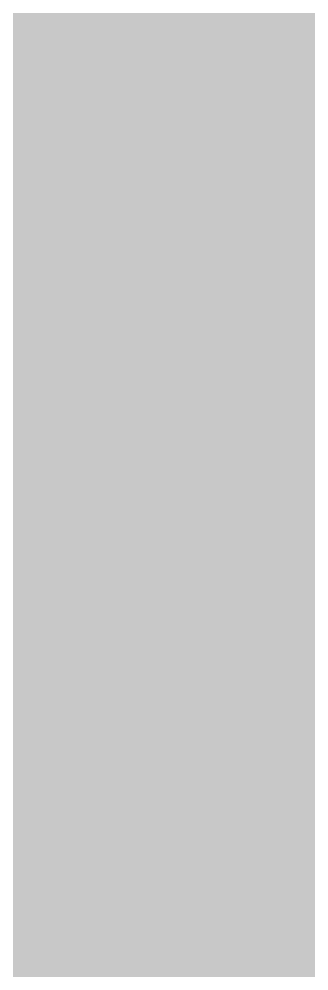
# Model space of a CAD drawing. Header units: millimetres. Extents: x 0 to 212, y 0 to 116.
# Drawn here: x 116.1 to 127.67, y 57.68 to 95.71 of the extents above; entities that cross this region are included whole.
import ezdxf

# ---------------------------------------------------------------- set-up
doc = ezdxf.new("R2010")
doc.units = ezdxf.units.MM

msp = doc.modelspace()

# ---------------------------------------------------------------- hatches: boundary and pattern name
msp.add_hatch(color=254).paths.add_polyline_path([(14.1633, 0.0536), (13.9878, 0.0533), (13.8125, 0.0559), (13.6373, 0.061), (13.462, 0.0686), (13.2893, 0.0787), (13.114, 0.0914), (12.9413, 0.1041), (12.7686, 0.1219), (12.5959, 0.1397), (12.4231, 0.16), (12.2504, 0.1829), (12.0777, 0.2057), (11.9075, 0.2337), (11.7373, 0.2616), (11.5672, 0.2921), (11.397, 0.3251), (11.2268, 0.3607), (11.0592, 0.3988), (10.8915, 0.4369), (10.7239, 0.4775), (10.5562, 0.5207), (10.3886, 0.5664), (10.2235, 0.6121), (10.0584, 0.6629), (9.8933, 0.7137), (9.7307, 0.7671), (9.5682, 0.8204), (9.4056, 0.8788), (9.2431, 0.9373), (9.083, 0.9982), (8.923, 1.0617), (8.763, 1.1252), (8.6055, 1.1938), (8.4455, 1.2624), (8.2906, 1.331), (8.1331, 1.4046), (7.9781, 1.4783), (7.8232, 1.5545), (7.6708, 1.6332), (7.5184, 1.7145), (7.366, 1.7958), (7.2161, 1.8796), (7.0663, 1.966), (6.919, 2.0523), (6.7716, 2.1438), (6.6243, 2.2352), (6.4795, 2.3266), (6.3348, 2.4232), (6.19, 2.5197), (6.0477, 2.6187), (5.908, 2.7178), (5.7683, 2.8194), (5.6286, 2.9235), (5.4915, 3.0302), (5.3543, 3.1369), (5.2197, 3.2461), (5.0851, 3.3579), (4.953, 3.4722), (4.8209, 3.5865), (4.6914, 3.7033), (4.5644, 3.8202), (4.4348, 3.9395), (4.3104, 4.0615), (4.1859, 4.1859), (4.0615, 4.3104), (3.9395, 4.4348), (3.8202, 4.5618), (3.7033, 4.6914), (3.5865, 4.8209), (3.4722, 4.953), (3.3579, 5.0851), (3.2487, 5.2197), (3.1369, 5.3543), (3.0302, 5.4915), (2.9235, 5.6286), (2.8194, 5.7683), (2.7178, 5.908), (2.6187, 6.0477), (2.5197, 6.19), (2.4232, 6.3348), (2.3266, 6.477), (2.2352, 6.6243), (2.1438, 6.7691), (2.0523, 6.919), (1.966, 7.0663), (1.8796, 7.2161), (1.7958, 7.366), (1.7145, 7.5184), (1.6332, 7.6708), (1.5545, 7.8232), (1.4783, 7.9781), (1.4046, 8.1331), (1.331, 8.2906), (1.2598, 8.4455), (1.1913, 8.603), (1.1252, 8.763), (1.0592, 8.923), (0.9982, 9.083), (0.9373, 9.2431), (0.8763, 9.4056), (0.8204, 9.5682), (0.7645, 9.7307), (0.7112, 9.8933), (0.6604, 10.0584), (0.6121, 10.2235), (0.5639, 10.3911), (0.5207, 10.5562), (0.4775, 10.7239), (0.4343, 10.8915), (0.3962, 11.0592), (0.3607, 11.2268), (0.3251, 11.397), (0.2921, 11.5672), (0.2616, 11.7373), (0.2311, 11.9075), (0.2057, 12.0802), (0.1803, 12.2504), (0.1575, 12.4231), (0.1372, 12.5959), (0.1194, 12.7686), (0.1041, 12.9413), (0.0889, 13.1166), (0.0787, 13.2893), (0.0686, 13.4645), (0.061, 13.6373), (0.0559, 13.8125), (0.0508, 13.9878), (0.0508, 14.163), (0.0522, 102.3592), (0.0508, 102.5322), (0.0559, 102.7074), (0.061, 102.8827), (0.0686, 103.058), (0.0787, 103.2307), (0.0889, 103.4059), (0.1041, 103.5787), (0.1194, 103.7514), (0.1372, 103.9241), (0.1575, 104.0968), (0.1803, 104.2695), (0.2057, 104.4423), (0.2311, 104.6124), (0.2616, 104.7826), (0.2921, 104.9528), (0.3251, 105.123), (0.3607, 105.2932), (0.3962, 105.4608), (0.4343, 105.6284), (0.4775, 105.7961), (0.5207, 105.9637), (0.5639, 106.1314), (0.6121, 106.2965), (0.6604, 106.4616), (0.7112, 106.6267), (0.7645, 106.7892), (0.8204, 106.9518), (0.8763, 107.1143), (0.9373, 107.2769), (0.9982, 107.4369), (1.0592, 107.5969), (1.1252, 107.757), (1.1913, 107.9144), (1.2598, 108.0745), (1.331, 108.2294), (1.4046, 108.3869), (1.4783, 108.5418), (1.5545, 108.6968), (1.6332, 108.8492), (1.7145, 109.0016), (1.7958, 109.154), (1.8796, 109.3038), (1.966, 109.4537), (2.0523, 109.601), (2.1438, 109.7483), (2.2352, 109.8956), (2.3266, 110.0404), (2.4232, 110.1852), (2.5197, 110.33), (2.6187, 110.4722), (2.7178, 110.6119), (2.8194, 110.7516), (2.9235, 110.8913), (3.0302, 111.0285), (3.1369, 111.1656), (3.2487, 111.3003), (3.3579, 111.4349), (3.4722, 111.567), (3.5865, 111.699), (3.7033, 111.8286), (3.8202, 111.9556), (3.9395, 112.0851), (4.0615, 112.2096), (4.1859, 112.334), (4.3104, 112.4585), (4.4348, 112.5804), (4.5644, 112.6998), (4.6914, 112.8166), (4.8209, 112.9335), (4.953, 113.0478), (5.0851, 113.1621), (5.2197, 113.2713), (5.3543, 113.3831), (5.4915, 113.4897), (5.6286, 113.5964), (5.7683, 113.7006), (5.908, 113.8022), (6.0477, 113.9012), (6.19, 114.0003), (6.3348, 114.0968), (6.4795, 114.1933), (6.6243, 114.2848), (6.7716, 114.3762), (6.919, 114.4676), (7.0663, 114.554), (7.2161, 114.6404), (7.366, 114.7242), (7.5184, 114.8055), (7.6708, 114.8867), (7.8232, 114.9655), (7.9781, 115.0417), (8.1331, 115.1153), (8.2906, 115.189), (8.4455, 115.2601), (8.6055, 115.3287), (8.763, 115.3947), (8.923, 115.4608), (9.083, 115.5217), (9.2431, 115.5827), (9.4056, 115.6437), (9.5682, 115.6995), (9.7307, 115.7554), (9.8933, 115.8088), (10.0584, 115.8596), (10.2235, 115.9078), (10.3886, 115.9561), (10.5562, 115.9993), (10.7239, 116.0424), (10.8915, 116.0856), (11.0592, 116.1237), (11.2268, 116.1593), (11.397, 116.1948), (11.5672, 116.2279), (11.7373, 116.2583), (11.9075, 116.2888), (12.0777, 116.3142), (12.2504, 116.3396), (12.4231, 116.3625), (12.5959, 116.3828), (12.7686, 116.4006), (12.9413, 116.4158), (13.114, 116.4311), (13.2893, 116.4412), (13.462, 116.4514), (13.6373, 116.459), (13.8125, 116.4641), (13.9878, 116.4692), (14.163, 116.4692), (197.6078, 116.4703), (197.7822, 116.4692), (197.9574, 116.4641), (198.1327, 116.459), (198.3054, 116.4514), (198.4807, 116.4412), (198.6534, 116.4311), (198.8287, 116.4158), (199.0014, 116.4006), (199.1741, 116.3828), (199.3468, 116.3625), (199.5195, 116.3396), (199.6897, 116.3142), (199.8624, 116.2888), (200.0326, 116.2583), (200.2028, 116.2279), (200.373, 116.1948), (200.5432, 116.1593), (200.7108, 116.1237), (200.8784, 116.0856), (201.0461, 116.0424), (201.2137, 115.9993), (201.3788, 115.9561), (201.5465, 115.9078), (201.7116, 115.8596), (201.8767, 115.8088), (202.0392, 115.7554), (202.2018, 115.6995), (202.3643, 115.6437), (202.5269, 115.5827), (202.6869, 115.5217), (202.8469, 115.4608), (203.007, 115.3947), (203.167, 115.3287), (203.3245, 115.2601), (203.4794, 115.189), (203.6369, 115.1153), (203.7918, 115.0417), (203.9468, 114.9655), (204.0992, 114.8867), (204.2516, 114.8055), (204.404, 114.7242), (204.5538, 114.6404), (204.7037, 114.554), (204.8535, 114.4676), (205.0009, 114.3762), (205.1456, 114.2848), (205.293, 114.1933), (205.4352, 114.0968), (205.58, 114.0003), (205.7222, 113.9012), (205.8619, 113.8022), (206.0016, 113.7006), (206.1413, 113.5964), (206.2785, 113.4897), (206.4156, 113.3831), (206.5503, 113.2713), (206.6849, 113.1621), (206.817, 113.0478), (206.949, 112.9335), (207.0786, 112.8166), (207.2081, 112.6998), (207.3351, 112.5804), (207.4596, 112.4585), (207.584, 112.334), (207.7085, 112.2096), (207.8304, 112.0851), (207.9498, 111.9556), (208.0666, 111.8286), (208.1835, 111.699), (208.2978, 111.567), (208.4121, 111.4349), (208.5238, 111.3003), (208.6331, 111.1656), (208.7397, 111.0285), (208.8464, 110.8913), (208.9506, 110.7516), (209.0522, 110.6119), (209.1512, 110.4722), (209.2503, 110.33), (209.3468, 110.1852), (209.4433, 110.0404), (209.5348, 109.8956), (209.6262, 109.7483), (209.7176, 109.601), (209.804, 109.4537), (209.8904, 109.3038), (209.9742, 109.154), (210.0555, 109.0016), (210.1367, 108.8492), (210.2155, 108.6968), (210.2917, 108.5418), (210.3653, 108.3869), (210.439, 108.2294), (210.5076, 108.0745), (210.5762, 107.9144), (210.6447, 107.757), (210.7082, 107.5969), (210.7717, 107.4369), (210.8327, 107.2769), (210.8911, 107.1143), (210.9495, 106.9518), (211.0029, 106.7892), (211.0562, 106.6267), (211.107, 106.4616), (211.1578, 106.2965), (211.2035, 106.1314), (211.2493, 105.9637), (211.2924, 105.7961), (211.3331, 105.6284), (211.3712, 105.4608), (211.4093, 105.2932), (211.4448, 105.123), (211.4779, 104.9528), (211.5083, 104.7826), (211.5363, 104.6124), (211.5642, 104.4423), (211.5871, 104.2695), (211.6099, 104.0968), (211.6303, 103.9241), (211.648, 103.7514), (211.6658, 103.5787), (211.6785, 103.4059), (211.6912, 103.2307), (211.7014, 103.058), (211.709, 102.8827), (211.7141, 102.7074), (211.7166, 102.5322), (211.7166, 102.3569), (211.7189, 14.1647), (211.7166, 13.9878), (211.7141, 13.8125), (211.709, 13.6373), (211.7014, 13.4645), (211.6912, 13.2893), (211.6785, 13.1166), (211.6658, 12.9413), (211.648, 12.7686), (211.6303, 12.5959), (211.6099, 12.4231), (211.5871, 12.2504), (211.5642, 12.0802), (211.5363, 11.9075), (211.5083, 11.7373), (211.4779, 11.5672), (211.4448, 11.397), (211.4093, 11.2268), (211.3712, 11.0592), (211.3331, 10.8915), (211.2924, 10.7239), (211.2493, 10.5562), (211.2035, 10.3911), (211.1578, 10.2235), (211.107, 10.0584), (211.0562, 9.8933), (211.0029, 9.7307), (210.9495, 9.5682), (210.8911, 9.4056), (210.8327, 9.2431), (210.7717, 9.083), (210.7082, 8.923), (210.6447, 8.763), (210.5762, 8.603), (210.5076, 8.4455), (210.439, 8.2906), (210.3653, 8.1331), (210.2917, 7.9781), (210.2155, 7.8232), (210.1367, 7.6708), (210.0555, 7.5184), (209.9742, 7.366), (209.8904, 7.2161), (209.804, 7.0663), (209.7176, 6.919), (209.6262, 6.7691), (209.5348, 6.6243), (209.4433, 6.477), (209.3468, 6.3348), (209.2503, 6.19), (209.1512, 6.0477), (209.0522, 5.908), (208.9506, 5.7683), (208.8464, 5.6286), (208.7397, 5.4915), (208.6331, 5.3543), (208.5238, 5.2197), (208.4121, 5.0851), (208.2978, 4.953), (208.1835, 4.8209), (208.0666, 4.6914), (207.9498, 4.5618), (207.8304, 4.4348), (207.7085, 4.3104), (207.584, 4.1859), (207.4596, 4.0615), (207.3351, 3.9395), (207.2081, 3.8202), (207.0786, 3.7033), (206.949, 3.5865), (206.817, 3.4722), (206.6849, 3.3579), (206.5503, 3.2461), (206.4156, 3.1369), (206.2785, 3.0302), (206.1413, 2.9235), (206.0016, 2.8194), (205.8619, 2.7178), (205.7222, 2.6187), (205.58, 2.5197), (205.4352, 2.4232), (205.293, 2.3266), (205.1456, 2.2352), (205.0009, 2.1438), (204.8535, 2.0523), (204.7037, 1.966), (204.5538, 1.8796), (204.404, 1.7958), (204.2516, 1.7145), (204.0992, 1.6332), (203.9468, 1.5545), (203.7918, 1.4783), (203.6369, 1.4046), (203.4794, 1.331), (203.3245, 1.2624), (203.167, 1.1938), (203.007, 1.1252), (202.8469, 1.0617), (202.6869, 0.9982), (202.5269, 0.9373), (202.3643, 0.8788), (202.2018, 0.8204), (202.0392, 0.7671), (201.8767, 0.7137), (201.7116, 0.6629), (201.5465, 0.6121), (201.3788, 0.5664), (201.2137, 0.5207), (201.0461, 0.4775), (200.8784, 0.4369), (200.7108, 0.3988), (200.5432, 0.3607), (200.373, 0.3251), (200.2028, 0.2921), (200.0326, 0.2616), (199.8624, 0.2337), (199.6897, 0.2057), (199.5195, 0.1829), (199.3468, 0.16), (199.1741, 0.1397), (199.0014, 0.1219), (198.8287, 0.1041), (198.6534, 0.0914), (198.4807, 0.0787), (198.3054, 0.0686), (198.1327, 0.061), (197.9574, 0.0559), (197.7822, 0.0533), (197.6069, 0.0533)])
h = msp.add_hatch(color=59)
h.paths.add_polyline_path([(122.6894, 69.3205), (122.6693, 69.3141), (122.649, 69.309), (122.6287, 69.3039), (122.6083, 69.2988), (122.5906, 69.2937), (122.5702, 69.2887), (122.5499, 69.2836), (122.5321, 69.2785), (122.5118, 69.276), (122.494, 69.2709), (122.4737, 69.2658), (122.4559, 69.2607), (122.4382, 69.2582), (122.4178, 69.2531), (122.4001, 69.2506), (122.3823, 69.2455), (122.3645, 69.2429), (122.3442, 69.2379), (122.3264, 69.2353), (122.3086, 69.2328), (122.2908, 69.2277), (122.2731, 69.2252), (122.2553, 69.2226), (122.2375, 69.2201), (122.2197, 69.215), (122.2045, 69.2125), (122.1867, 69.2099), (122.1689, 69.2074), (122.1511, 69.2048), (122.1334, 69.2023), (122.1181, 69.1998), (122.1003, 69.1972), (122.0826, 69.1947), (122.0673, 69.1947), (122.0495, 69.1921), (122.0343, 69.1896), (122.0165, 69.1871), (122.0013, 69.1845), (121.9835, 69.1845), (121.9683, 69.182), (121.953, 69.182), (121.9352, 69.1794), (121.92, 69.1769), (121.9048, 69.1769), (121.8895, 69.1744), (121.8717, 69.1744), (121.8565, 69.1718), (121.8413, 69.1718), (121.826, 69.1718), (121.8108, 69.1693), (121.7955, 69.1693), (121.7803, 69.1693), (121.7651, 69.1667), (121.7498, 69.1667), (121.7346, 69.1667), (121.7193, 69.1667), (121.7041, 69.1642), (121.6889, 69.1642), (121.6736, 69.1642), (121.6584, 69.1642), (121.6457, 69.1642), (121.6304, 69.1642), (121.6152, 69.1642), (121.6, 69.1642), (121.5695, 69.1642), (121.539, 69.1642), (121.5111, 69.1667), (121.4806, 69.1667), (121.4526, 69.1693), (121.4247, 69.1718), (121.3968, 69.1744), (121.3688, 69.1794), (121.3434, 69.1845), (121.318, 69.1896), (121.2926, 69.1947), (121.2672, 69.1998), (121.2418, 69.2074), (121.2164, 69.215), (121.1936, 69.2226), (121.1707, 69.2328), (121.1478, 69.2404), (121.125, 69.2506), (121.1047, 69.2633), (121.0843, 69.2734), (121.064, 69.2861), (121.0437, 69.2988), (121.0234, 69.3141), (121.0031, 69.3268), (120.9853, 69.342), (120.9675, 69.3598), (120.9497, 69.3776), (120.9319, 69.3953), (120.9167, 69.4131), (120.8989, 69.4334), (120.8837, 69.4538), (120.8684, 69.4741), (120.8532, 69.4969), (120.8405, 69.5198), (120.8253, 69.5452), (120.8126, 69.5706), (120.7999, 69.596), (120.7872, 69.6214), (120.7745, 69.6493), (120.7643, 69.6798), (120.7516, 69.7103), (120.7414, 69.7408), (120.7313, 69.7738), (120.7237, 69.8068), (120.7135, 69.8398), (120.7059, 69.8754), (120.6983, 69.9135), (120.6906, 69.9491), (120.683, 69.9897), (120.6754, 70.0278), (120.6703, 70.071), (120.6627, 70.1116), (120.6576, 70.1548), (120.6525, 70.2005), (120.65, 70.2462), (120.6449, 70.2945), (120.6424, 70.3428), (120.6398, 70.391), (120.6373, 70.4418), (120.6348, 70.4952), (120.6322, 70.5485), (120.6322, 70.6018), (120.6322, 70.6603), (120.6297, 70.7161), (120.632, 93.187), (116.8301, 93.187), (116.8301, 70.4077), (116.8298, 70.2539), (116.8349, 70.104), (116.84, 69.9567), (116.8476, 69.8119), (116.8603, 69.6697), (116.873, 69.5325), (116.8883, 69.3953), (116.906, 69.2633), (116.9264, 69.1337), (116.9492, 69.0042), (116.9721, 68.8797), (117, 68.7578), (117.028, 68.641), (117.0584, 68.5241), (117.0915, 68.4098), (117.127, 68.2981), (117.1651, 68.1914), (117.2032, 68.0847), (117.2439, 67.9831), (117.287, 67.8815), (117.3328, 67.785), (117.3785, 67.691), (117.4267, 67.597), (117.4775, 67.5081), (117.5283, 67.4218), (117.5817, 67.3354), (117.6376, 67.2541), (117.696, 67.1728), (117.7544, 67.0966), (117.8128, 67.023), (117.8763, 66.9493), (117.9398, 66.8807), (118.0033, 66.8122), (118.0694, 66.7461), (118.1379, 66.6852), (118.2065, 66.6242), (118.2776, 66.5658), (118.3488, 66.5099), (118.4224, 66.4566), (118.4986, 66.4058), (118.5723, 66.3575), (118.651, 66.3118), (118.7272, 66.2661), (118.8085, 66.2254), (118.8872, 66.1848), (118.9711, 66.1467), (119.0523, 66.1111), (119.1362, 66.0781), (119.22, 66.0476), (119.3063, 66.0197), (119.3927, 65.9917), (119.4816, 65.9663), (119.5705, 65.9435), (119.6594, 65.9232), (119.7483, 65.9054), (119.8397, 65.8876), (119.9312, 65.8749), (120.0252, 65.8622), (120.1166, 65.852), (120.2106, 65.8419), (120.3046, 65.8368), (120.4011, 65.8317), (120.4951, 65.8292), (120.5916, 65.8266), (120.6348, 65.8266), (120.6805, 65.8292), (120.7237, 65.8292), (120.7668, 65.8292), (120.81, 65.8317), (120.8532, 65.8317), (120.8989, 65.8343), (120.9421, 65.8368), (120.9853, 65.8393), (121.0285, 65.8419), (121.0716, 65.8444), (121.1174, 65.847), (121.1605, 65.852), (121.2037, 65.8546), (121.2469, 65.8597), (121.2926, 65.8622), (121.3358, 65.8673), (121.379, 65.8724), (121.4222, 65.8774), (121.4679, 65.8825), (121.5111, 65.8876), (121.5542, 65.8927), (121.5974, 65.9003), (121.6431, 65.9054), (121.6863, 65.9105), (121.7295, 65.9181), (121.7752, 65.9257), (121.8184, 65.9333), (121.8616, 65.9409), (121.9073, 65.9486), (121.9505, 65.9562), (121.9937, 65.9638), (122.0394, 65.9714), (122.0826, 65.979), (122.1257, 65.9892), (122.1715, 65.9968), (122.2146, 66.007), (122.2604, 66.0171), (122.3035, 66.0273), (122.3493, 66.0349), (122.3924, 66.0451), (122.4382, 66.0552), (122.4813, 66.0679), (122.5271, 66.0781), (122.5702, 66.0883), (122.616, 66.0984), (122.6591, 66.1111), (122.7049, 66.1213), (122.748, 66.134), (122.7938, 66.1467), (122.8395, 66.1568), (122.8827, 66.1695), (122.9284, 66.1822), (122.9741, 66.1949), (123.0173, 66.2076), (123.063, 66.2203), (123.1087, 66.233), (123.1544, 66.2483), (123.1976, 66.261), (123.2433, 66.2737), (123.2891, 66.2889), (123.3348, 66.3016), (123.3805, 66.3169), (123.4262, 66.3321)])
edge = h.paths.add_edge_path(flags=16)
edge.add_line((122.0294, 92.6825), (122.0292, 92.6211))
edge.add_line((122.0292, 92.6211), (122.0318, 92.5601))
edge.add_line((122.0318, 92.5601), (122.0343, 92.4992))
edge.add_line((122.0343, 92.4992), (122.0368, 92.4408))
edge.add_line((122.0368, 92.4408), (122.0419, 92.3849))
edge.add_line((122.0419, 92.3849), (122.0495, 92.329))
edge.add_line((122.0495, 92.329), (122.0572, 92.2731))
edge.add_line((122.0572, 92.2731), (122.0648, 92.2198))
edge.add_line((122.0648, 92.2198), (122.0749, 92.1639))
edge.add_line((122.0749, 92.1639), (122.0851, 92.1131))
edge.add_line((122.0851, 92.1131), (122.0978, 92.0623))
edge.add_line((122.0978, 92.0623), (122.108, 92.0115))
edge.add_line((122.108, 92.0115), (122.1232, 91.9607))
edge.add_line((122.1232, 91.9607), (122.1359, 91.9124))
edge.add_line((122.1359, 91.9124), (122.1511, 91.8642))
edge.add_line((122.1511, 91.8642), (122.1664, 91.8185))
edge.add_line((122.1664, 91.8185), (122.1842, 91.7727))
edge.add_line((122.1842, 91.7727), (122.1994, 91.727))
edge.add_line((122.1994, 91.727), (122.2172, 91.6838))
edge.add_line((122.2172, 91.6838), (122.2375, 91.6407))
edge.add_line((122.2375, 91.6407), (122.2553, 91.6))
edge.add_line((122.2553, 91.6), (122.2756, 91.5594))
edge.add_line((122.2756, 91.5594), (122.2959, 91.5187))
edge.add_line((122.2959, 91.5187), (122.3162, 91.4781))
edge.add_line((122.3162, 91.4781), (122.3366, 91.44))
edge.add_line((122.3366, 91.44), (122.3594, 91.4019))
edge.add_line((122.3594, 91.4019), (122.3823, 91.3663))
edge.add_line((122.3823, 91.3663), (122.4051, 91.3308))
edge.add_line((122.4051, 91.3308), (122.428, 91.2952))
edge.add_line((122.428, 91.2952), (122.4509, 91.2622))
edge.add_line((122.4509, 91.2622), (122.4737, 91.2292))
edge.add_line((122.4737, 91.2292), (122.4991, 91.1962))
edge.add_line((122.4991, 91.1962), (122.522, 91.1657))
edge.add_line((122.522, 91.1657), (122.5474, 91.1352))
edge.add_line((122.5474, 91.1352), (122.5728, 91.1047))
edge.add_line((122.5728, 91.1047), (122.5956, 91.0768))
edge.add_line((122.5956, 91.0768), (122.621, 91.0488))
edge.add_line((122.621, 91.0488), (122.6464, 91.0209))
edge.add_line((122.6464, 91.0209), (122.6718, 90.9955))
edge.add_line((122.6718, 90.9955), (122.6972, 90.9676))
edge.add_line((122.6972, 90.9676), (122.7226, 90.9447))
edge.add_line((122.7226, 90.9447), (122.748, 90.9193))
edge.add_line((122.748, 90.9193), (122.7709, 90.8964))
edge.add_line((122.7709, 90.8964), (122.7963, 90.8736))
edge.add_line((122.7963, 90.8736), (122.8217, 90.8533))
edge.add_line((122.8217, 90.8533), (122.8471, 90.8329))
edge.add_line((122.8471, 90.8329), (122.87, 90.8126))
edge.add_line((122.87, 90.8126), (122.8954, 90.7923))
edge.add_line((122.8954, 90.7923), (122.9208, 90.7745))
edge.add_line((122.9208, 90.7745), (122.9436, 90.7567))
edge.add_line((122.9436, 90.7567), (122.9665, 90.739))
edge.add_line((122.9665, 90.739), (122.9893, 90.7237))
edge.add_line((122.9893, 90.7237), (123.0122, 90.7085))
edge.add_line((123.0122, 90.7085), (123.0351, 90.6932))
edge.add_line((123.0351, 90.6932), (123.0579, 90.678))
edge.add_line((123.0579, 90.678), (123.0782, 90.6653))
edge.add_line((123.0782, 90.6653), (123.1011, 90.6526))
edge.add_line((123.1011, 90.6526), (123.1214, 90.6424))
edge.add_line((123.1214, 90.6424), (123.1417, 90.6297))
edge.add_line((123.1417, 90.6297), (123.1595, 90.6196))
edge.add_line((123.1595, 90.6196), (123.1798, 90.6094))
edge.add_line((123.1798, 90.6094), (123.1976, 90.6018))
edge.add_line((123.1976, 90.6018), (123.2154, 90.5916))
edge.add_line((123.2154, 90.5916), (123.2306, 90.584))
edge.add_line((123.2306, 90.584), (122.1066, 86.8218))
edge.add_line((122.1066, 86.8218), (124.3182, 86.8218))
edge.add_line((124.3182, 86.8218), (126.3371, 90.5863))
edge.add_line((126.3371, 90.5863), (126.3599, 90.6323))
edge.add_line((126.3599, 90.6323), (126.3828, 90.678))
edge.add_line((126.3828, 90.678), (126.4056, 90.7237))
edge.add_line((126.4056, 90.7237), (126.426, 90.7694))
edge.add_line((126.426, 90.7694), (126.4488, 90.8152))
edge.add_line((126.4488, 90.8152), (126.4691, 90.8583))
edge.add_line((126.4691, 90.8583), (126.4895, 90.9015))
edge.add_line((126.4895, 90.9015), (126.5098, 90.9447))
edge.add_line((126.5098, 90.9447), (126.5276, 90.9879))
edge.add_line((126.5276, 90.9879), (126.5479, 91.0311))
edge.add_line((126.5479, 91.0311), (126.5657, 91.0717))
edge.add_line((126.5657, 91.0717), (126.5834, 91.1123))
edge.add_line((126.5834, 91.1123), (126.6012, 91.153))
edge.add_line((126.6012, 91.153), (126.619, 91.1936))
edge.add_line((126.619, 91.1936), (126.6368, 91.2343))
edge.add_line((126.6368, 91.2343), (126.652, 91.2724))
edge.add_line((126.652, 91.2724), (126.6673, 91.3105))
edge.add_line((126.6673, 91.3105), (126.6825, 91.3486))
edge.add_line((126.6825, 91.3486), (126.6977, 91.3867))
edge.add_line((126.6977, 91.3867), (126.713, 91.4248))
edge.add_line((126.713, 91.4248), (126.7257, 91.4603))
edge.add_line((126.7257, 91.4603), (126.7409, 91.4984))
edge.add_line((126.7409, 91.4984), (126.7536, 91.534))
edge.add_line((126.7536, 91.534), (126.7663, 91.5695))
edge.add_line((126.7663, 91.5695), (126.779, 91.6051))
edge.add_line((126.779, 91.6051), (126.7917, 91.6381))
edge.add_line((126.7917, 91.6381), (126.8019, 91.6737))
edge.add_line((126.8019, 91.6737), (126.8146, 91.7067))
edge.add_line((126.8146, 91.7067), (126.8247, 91.7397))
edge.add_line((126.8247, 91.7397), (126.8349, 91.7727))
edge.add_line((126.8349, 91.7727), (126.8451, 91.8058))
edge.add_line((126.8451, 91.8058), (126.8552, 91.8362))
edge.add_line((126.8552, 91.8362), (126.8654, 91.8693))
edge.add_line((126.8654, 91.8693), (126.873, 91.8997))
edge.add_line((126.873, 91.8997), (126.8832, 91.9302))
edge.add_line((126.8832, 91.9302), (126.8908, 91.9607))
edge.add_line((126.8908, 91.9607), (126.8984, 91.9912))
edge.add_line((126.8984, 91.9912), (126.906, 92.0217))
edge.add_line((126.906, 92.0217), (126.9136, 92.0496))
edge.add_line((126.9136, 92.0496), (126.9213, 92.0801))
edge.add_line((126.9213, 92.0801), (126.9263, 92.108))
edge.add_line((126.9263, 92.108), (126.934, 92.136))
edge.add_line((126.934, 92.136), (126.939, 92.1639))
edge.add_line((126.939, 92.1639), (126.9441, 92.1918))
edge.add_line((126.9441, 92.1918), (126.9492, 92.2198))
edge.add_line((126.9492, 92.2198), (126.9543, 92.2452))
edge.add_line((126.9543, 92.2452), (126.9594, 92.2731))
edge.add_line((126.9594, 92.2731), (126.9644, 92.2985))
edge.add_line((126.9644, 92.2985), (126.967, 92.3239))
edge.add_line((126.967, 92.3239), (126.9721, 92.3519))
edge.add_line((126.9721, 92.3519), (126.9746, 92.3773))
edge.add_line((126.9746, 92.3773), (126.9771, 92.4001))
edge.add_line((126.9771, 92.4001), (126.9822, 92.4255))
edge.add_line((126.9822, 92.4255), (126.9848, 92.4509))
edge.add_line((126.9848, 92.4509), (126.9873, 92.4738))
edge.add_line((126.9873, 92.4738), (126.9873, 92.4992))
edge.add_line((126.9873, 92.4992), (126.9898, 92.522))
edge.add_line((126.9898, 92.522), (126.9924, 92.5449))
edge.add_line((126.9924, 92.5449), (126.9924, 92.5703))
edge.add_line((126.9924, 92.5703), (126.9949, 92.5932))
edge.add_line((126.9949, 92.5932), (126.9949, 92.6135))
edge.add_line((126.9949, 92.6135), (126.9949, 92.6363))
edge.add_line((126.9949, 92.6363), (126.9949, 92.6592))
edge.add_line((126.9949, 92.6592), (126.9949, 92.6821))
edge.add_line((126.9949, 92.6821), (126.9949, 92.7456))
edge.add_line((126.9949, 92.7456), (126.9924, 92.8116))
edge.add_line((126.9924, 92.8116), (126.9898, 92.8751))
edge.add_line((126.9898, 92.8751), (126.9822, 92.9386))
edge.add_line((126.9822, 92.9386), (126.9771, 93.0021))
edge.add_line((126.9771, 93.0021), (126.967, 93.0631))
edge.add_line((126.967, 93.0631), (126.9568, 93.1266))
edge.add_line((126.9568, 93.1266), (126.9467, 93.1875))
edge.add_line((126.9467, 93.1875), (126.934, 93.2485))
edge.add_line((126.934, 93.2485), (126.9187, 93.3069))
edge.add_line((126.9187, 93.3069), (126.9035, 93.3679))
edge.add_line((126.9035, 93.3679), (126.8857, 93.4263))
edge.add_line((126.8857, 93.4263), (126.8679, 93.4822))
edge.add_line((126.8679, 93.4822), (126.8476, 93.5406))
edge.add_line((126.8476, 93.5406), (126.8273, 93.5965))
edge.add_line((126.8273, 93.5965), (126.8044, 93.6523))
edge.add_line((126.8044, 93.6523), (126.7816, 93.7082))
edge.add_line((126.7816, 93.7082), (126.7562, 93.7616))
edge.add_line((126.7562, 93.7616), (126.7282, 93.8149))
edge.add_line((126.7282, 93.8149), (126.7003, 93.8657))
edge.add_line((126.7003, 93.8657), (126.6723, 93.919))
edge.add_line((126.6723, 93.919), (126.6419, 93.9698))
edge.add_line((126.6419, 93.9698), (126.6114, 94.0181))
edge.add_line((126.6114, 94.0181), (126.5784, 94.0689))
edge.add_line((126.5784, 94.0689), (126.5453, 94.1172))
edge.add_line((126.5453, 94.1172), (126.5098, 94.1629))
edge.add_line((126.5098, 94.1629), (126.4742, 94.2111))
edge.add_line((126.4742, 94.2111), (126.4361, 94.2543))
edge.add_line((126.4361, 94.2543), (126.398, 94.3))
edge.add_line((126.398, 94.3), (126.3599, 94.3432))
edge.add_line((126.3599, 94.3432), (126.3193, 94.3864))
edge.add_line((126.3193, 94.3864), (126.2786, 94.427))
edge.add_line((126.2786, 94.427), (126.2355, 94.4677))
edge.add_line((126.2355, 94.4677), (126.1923, 94.5058))
edge.add_line((126.1923, 94.5058), (126.1466, 94.5464))
edge.add_line((126.1466, 94.5464), (126.1034, 94.582))
edge.add_line((126.1034, 94.582), (126.0551, 94.6175))
edge.add_line((126.0551, 94.6175), (126.0094, 94.6531))
edge.add_line((126.0094, 94.6531), (125.9611, 94.6887))
edge.add_line((125.9611, 94.6887), (125.9103, 94.7217))
edge.add_line((125.9103, 94.7217), (125.8621, 94.7522))
edge.add_line((125.8621, 94.7522), (125.8113, 94.7826))
edge.add_line((125.8113, 94.7826), (125.7579, 94.8131))
edge.add_line((125.7579, 94.8131), (125.7071, 94.8411))
edge.add_line((125.7071, 94.8411), (125.6538, 94.8665))
edge.add_line((125.6538, 94.8665), (125.6005, 94.8919))
edge.add_line((125.6005, 94.8919), (125.5446, 94.9173))
edge.add_line((125.5446, 94.9173), (125.4887, 94.9401))
edge.add_line((125.4887, 94.9401), (125.4328, 94.963))
edge.add_line((125.4328, 94.963), (125.3744, 94.9833))
edge.add_line((125.3744, 94.9833), (125.3185, 95.0011))
edge.add_line((125.3185, 95.0011), (125.2601, 95.0189))
edge.add_line((125.2601, 95.0189), (125.1991, 95.0366))
edge.add_line((125.1991, 95.0366), (125.1407, 95.0519))
edge.add_line((125.1407, 95.0519), (125.0798, 95.0646))
edge.add_line((125.0798, 95.0646), (125.0188, 95.0773))
edge.add_line((125.0188, 95.0773), (124.9578, 95.09))
edge.add_line((124.9578, 95.09), (124.8943, 95.1001))
edge.add_line((124.8943, 95.1001), (124.8334, 95.1078))
edge.add_line((124.8334, 95.1078), (124.7699, 95.1128))
edge.add_line((124.7699, 95.1128), (124.7064, 95.1179))
edge.add_line((124.7064, 95.1179), (124.6403, 95.123))
edge.add_line((124.6403, 95.123), (124.5768, 95.1255))
edge.add_line((124.5768, 95.1255), (124.5108, 95.1255))
edge.add_line((124.5108, 95.1255), (124.4473, 95.1255))
edge.add_line((124.4473, 95.1255), (124.3813, 95.123))
edge.add_line((124.3813, 95.123), (124.3178, 95.1179))
edge.add_line((124.3178, 95.1179), (124.2543, 95.1128))
edge.add_line((124.2543, 95.1128), (124.1908, 95.1078))
edge.add_line((124.1908, 95.1078), (124.1273, 95.1001))
edge.add_line((124.1273, 95.1001), (124.0663, 95.09))
edge.add_line((124.0663, 95.09), (124.0028, 95.0773))
edge.add_line((124.0028, 95.0773), (123.9418, 95.0646))
edge.add_line((123.9418, 95.0646), (123.8834, 95.0519))
edge.add_line((123.8834, 95.0519), (123.8225, 95.0366))
edge.add_line((123.8225, 95.0366), (123.764, 95.0189))
edge.add_line((123.764, 95.0189), (123.7056, 95.0011))
edge.add_line((123.7056, 95.0011), (123.6472, 94.9833))
edge.add_line((123.6472, 94.9833), (123.5913, 94.963))
edge.add_line((123.5913, 94.963), (123.5354, 94.9401))
edge.add_line((123.5354, 94.9401), (123.4796, 94.9173))
edge.add_line((123.4796, 94.9173), (123.4237, 94.8919))
edge.add_line((123.4237, 94.8919), (123.3703, 94.8665))
edge.add_line((123.3703, 94.8665), (123.317, 94.8411))
edge.add_line((123.317, 94.8411), (123.2637, 94.8131))
edge.add_line((123.2637, 94.8131), (123.2129, 94.7826))
edge.add_line((123.2129, 94.7826), (123.1621, 94.7522))
edge.add_line((123.1621, 94.7522), (123.1113, 94.7217))
edge.add_line((123.1113, 94.7217), (123.063, 94.6887))
edge.add_line((123.063, 94.6887), (123.0147, 94.6531))
edge.add_line((123.0147, 94.6531), (122.969, 94.6175))
edge.add_line((122.969, 94.6175), (122.9208, 94.582))
edge.add_line((122.9208, 94.582), (122.875, 94.5464))
edge.add_line((122.875, 94.5464), (122.8319, 94.5058))
edge.add_line((122.8319, 94.5058), (122.7887, 94.4677))
edge.add_line((122.7887, 94.4677), (122.7455, 94.427))
edge.add_line((122.7455, 94.427), (122.7049, 94.3864))
edge.add_line((122.7049, 94.3864), (122.6642, 94.3432))
edge.add_line((122.6642, 94.3432), (122.6261, 94.3))
edge.add_line((122.6261, 94.3), (122.588, 94.2543))
edge.add_line((122.588, 94.2543), (122.5499, 94.2111))
edge.add_line((122.5499, 94.2111), (122.5144, 94.1629))
edge.add_line((122.5144, 94.1629), (122.4788, 94.1172))
edge.add_line((122.4788, 94.1172), (122.4458, 94.0689))
edge.add_line((122.4458, 94.0689), (122.4128, 94.0181))
edge.add_line((122.4128, 94.0181), (122.3823, 93.9698))
edge.add_line((122.3823, 93.9698), (122.3518, 93.919))
edge.add_line((122.3518, 93.919), (122.3239, 93.8657))
edge.add_line((122.3239, 93.8657), (122.2959, 93.8149))
edge.add_line((122.2959, 93.8149), (122.268, 93.7616))
edge.add_line((122.268, 93.7616), (122.2426, 93.7082))
edge.add_line((122.2426, 93.7082), (122.2197, 93.6523))
edge.add_line((122.2197, 93.6523), (122.1969, 93.5965))
edge.add_line((122.1969, 93.5965), (122.1765, 93.5406))
edge.add_line((122.1765, 93.5406), (122.1562, 93.4822))
edge.add_line((122.1562, 93.4822), (122.1384, 93.4263))
edge.add_line((122.1384, 93.4263), (122.1207, 93.3679))
edge.add_line((122.1207, 93.3679), (122.1054, 93.3069))
edge.add_line((122.1054, 93.3069), (122.0902, 93.2485))
edge.add_line((122.0902, 93.2485), (122.0775, 93.1875))
edge.add_line((122.0775, 93.1875), (122.0673, 93.1266))
edge.add_line((122.0673, 93.1266), (122.0572, 93.0631))
edge.add_line((122.0572, 93.0631), (122.047, 93.0021))
edge.add_line((122.047, 93.0021), (122.0394, 92.9386))
edge.add_line((122.0394, 92.9386), (122.0343, 92.8751))
edge.add_line((122.0343, 92.8751), (122.0318, 92.8116))
edge.add_line((122.0318, 92.8116), (122.0292, 92.7456))
edge.add_line((122.0292, 92.7456), (122.0292, 92.6821))

doc.saveas('drawing.dxf')
